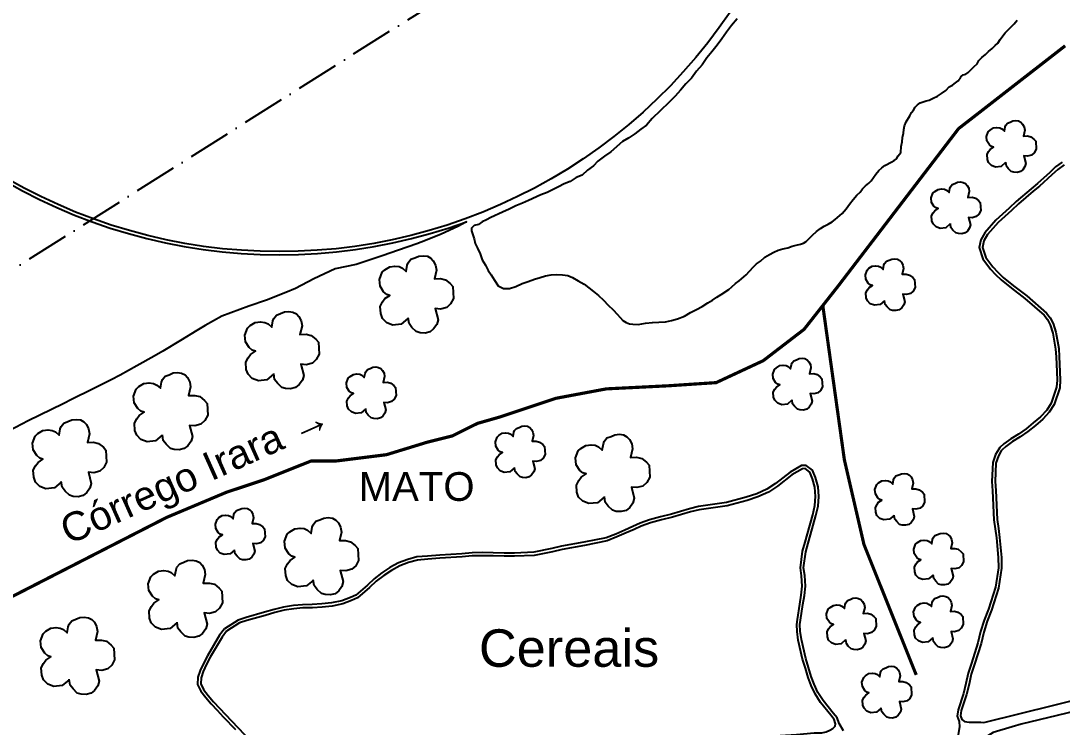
# Model space of a CAD drawing. Header units: inches. Extents: x 729142 to 736360, y 7830028 to 7835131.
# Drawn here: x 730933 to 731912, y 7831636 to 7832300 of the extents above; entities that cross this region are included whole.
import ezdxf
from ezdxf.enums import TextEntityAlignment as Align

# ---------------------------------------------------------------- set-up
doc = ezdxf.new("R2010")
doc.units = ezdxf.units.IN
doc.header["$MEASUREMENT"] = 0
doc.linetypes.add('CONTINUO', pattern=[0])
doc.linetypes.add('LIN3', pattern=[30, 20, -5, 0, -5])
for name, color, linetype in [('0114000387', 1, 'Continuous'), ('0114000387066', 5, 'Continuous'), ('0114000387126', 5, 'Continuous'), ('carreador', 94, 'Continuous'), ('CURSOS D AGUA', 174, 'Continuous'), ('MATO', 7, 'Continuous'), ('PIVO', 7, 'Continuous'), ('REDE ELETRICA', 7, 'Continuous'), ('TEXTOS', 7, 'Continuous')]:
    doc.layers.add(name, color=color, linetype=linetype)
doc.styles.add('ARIAL', font='arial.ttf', dxfattribs={"height": 10})

msp = doc.modelspace()

# ---------------------------------------------------------------- linework, layer by layer
at = {"color": 6}
msp.add_lwpolyline([(731605.96, 7832302.13), (731600.8, 7832295.74), (731596, 7832289.52), (731591.55, 7832283.49), (731587.27, 7832277.27), (731582.29, 7832271.24), (731577.67, 7832265.4), (731573.04, 7832258.81), (731567.89, 7832252.79), (731563.26, 7832246.39), (731557.76, 7832240.92), (731552.79, 7832235.08), (731547.65, 7832229.43), (731541.97, 7832223.59), (731526.03, 7832208.3), (731520.88, 7832202.27), (731515.41, 7832198.47), (731509.76, 7832194.11), (731504.11, 7832190.12), (731498.12, 7832186.7), (731487.32, 7832177.05), (731481.5, 7832173.07), (731475.14, 7832168.35), (731470.89, 7832163.98), (731465.41, 7832159.8), (731460.45, 7832155.07), (731454.65, 7832152.93), (731449.18, 7832149.31), (731443.55, 7832146.98), (731438.27, 7832144.1), (731427.35, 7832138.7), (731421.55, 7832136.56), (731409.94, 7832131.17), (731404.31, 7832128.66), (731398.16, 7832126.16), (731391.65, 7832123.29), (731385.49, 7832120.42), (731374.58, 7832115.2), (731370.35, 7832113.04), (731366.48, 7832111.25), (731362.95, 7832108.9), (731358.91, 7832107.66), (731357.36, 7832106.32), (731357.36, 7832106.32), (731356.26, 7832105.29), (731356.4, 7832102.7), (731357.58, 7832099.18), (731358.75, 7832095.29), (731359.74, 7832090.85), (731361.96, 7832086.58), (731364.34, 7832081.19), (731366.37, 7832075.45), (731369.62, 7832070.42), (731372.01, 7832065.41), (731374.93, 7832061.31), (731378.01, 7832056.29), (731381.44, 7832051.07), (731386.31, 7832048.61), (731391.91, 7832048.72), (731397.88, 7832050.31), (731403.86, 7832053.18), (731409.66, 7832055.14), (731415.46, 7832057.46), (731420.73, 7832059.06), (731425.99, 7832060.46), (731431.25, 7832061.32), (731436.68, 7832061.8), (731441.93, 7832061.55), (731446.81, 7832060.93), (731451.34, 7832058.84), (731456.72, 7832055.82), (731462.1, 7832052.61), (731466.78, 7832049.23), (731471.11, 7832045.85), (731475.61, 7832042.1), (731480.45, 7832037.61), (731484.76, 7832032.94), (731489.42, 7832028.45), (731493.4, 7832024.53), (731496.15, 7832021.35), (731498.74, 7832018.55), (731501.69, 7832016.67), (731504.82, 7832015.33), (731508.14, 7832014.92), (731513.04, 7832014.86), (731519.87, 7832015.88), (731526.35, 7832016.72), (731532.48, 7832017.01), (731538.6, 7832017.11), (731544.39, 7832018.51), (731550.01, 7832020.1), (731556.69, 7832022.42), (731562.16, 7832025.85), (731567.97, 7832028.91), (731573.08, 7832031.8), (731578.37, 7832035.24), (731582.77, 7832037.58), (731586.83, 7832040.3), (731590.89, 7832042.83), (731598.12, 7832047.72), (731601.13, 7832050.26), (731604.49, 7832053.36), (731607.85, 7832055.9), (731614.57, 7832061.53), (731621.13, 7832068.65), (731624.32, 7832071.74), (731628.03, 7832074.28), (731632.1, 7832077.92), (731636.33, 7832080.63), (731640.55, 7832082.61), (731644.6, 7832084.58), (731648.99, 7832085.82), (731653.73, 7832086.87), (731657.6, 7832088.48), (731661.45, 7832089.35), (731665.49, 7832090.4), (731668.48, 7832091.29), (731670.94, 7832092.73), (731673.25, 7832095.29), (731676.97, 7832098.75), (731680.51, 7832102.21), (731684.22, 7832105.11), (731687.92, 7832107.28), (731691.62, 7832109.08), (731695.32, 7832111.24), (731698.15, 7832113.42), (731704.7, 7832119.24), (731708.42, 7832123.44), (731711.63, 7832128.01), (731715.01, 7832132.4), (731718.56, 7832136.23), (731721.57, 7832139.14), (731723.71, 7832142.25), (731726.54, 7832144.98), (731729.73, 7832147.53), (731732.03, 7832149.71), (731736.48, 7832155.93), (731739.32, 7832159.4), (731741.98, 7832161.95), (731744.99, 7832164.31), (731751.5, 7832167.73), (731753.62, 7832169), (731755.91, 7832170.63), (731757.52, 7832173.19), (731759.83, 7832176.3), (731760.26, 7832182.2), (731761.02, 7832186.62), (731761.59, 7832190.67), (731762.34, 7832194.54), (731762.74, 7832198.04), (731763.31, 7832201.54), (731764.93, 7832205.39), (731768.33, 7832211.07), (731769.94, 7832214), (731771.72, 7832216.19), (731773.33, 7832218.94), (731775.63, 7832221.31), (731777.93, 7832223.31), (731783.73, 7832225.08), (731786.53, 7832225.6), (731790.23, 7832227.58), (731794.28, 7832229.56), (731798.16, 7832231.91), (731802.04, 7832234.63), (731805.41, 7832238.09), (731808.58, 7832239.9), (731811.41, 7832241.89), (731813.71, 7832243.89), (731814.6, 7832245.17), (731815.66, 7832246.08), (731816.73, 7832247.91), (731818.5, 7832249.36), (731820.96, 7832250.26), (731823.08, 7832251.7), (731825.92, 7832254.62), (731828.75, 7832257.17), (731831.75, 7832259.71), (731833.19, 7832262.83), (731835.86, 7832265.93), (731839.39, 7832268.66), (731842.4, 7832271.57), (731845.76, 7832274.11), (731848.42, 7832277.03), (731851.08, 7832279.4), (731853.39, 7832282.69), (731855.71, 7832286.16), (731858.02, 7832289.09), (731860.86, 7832291.82), (731863.69, 7832294.74), (731866.53, 7832297.47), (731869.19, 7832300.75)], dxfattribs=at)
at = {"layer": '0114000387', "linetype": 'CONTINUO'}
for points in [[(731911.63, 7832167.43), (731905.39, 7832162.84), (731899.81, 7832157.55), (731888.41, 7832147.17), (731882.27, 7832142.4), (731868.38, 7832130.46), (731861.78, 7832124.25), (731849.29, 7832112.85), (731838.71, 7832100.94), (731835.22, 7832094.44), (731833.43, 7832087.05), (731837.04, 7832076.35), (731844.04, 7832066.84), (731848.87, 7832061.89), (731854.2, 7832056.58), (731863.95, 7832048.77), (731876.5, 7832039.21), (731894.59, 7832023.46), (731897.61, 7832019.43), (731900.12, 7832014.44), (731902.59, 7832006.66), (731905.26, 7831991.66), (731905.75, 7831984.32), (731906.46, 7831970.12), (731906.72, 7831962.46), (731906.3, 7831955.73), (731901.15, 7831940.72), (731896.98, 7831934.03), (731891.22, 7831927.87), (731884.38, 7831922.12), (731877.56, 7831916.49), (731870.37, 7831911.49), (731863.26, 7831907.13), (731856.67, 7831902.46), (731853.08, 7831899.02), (731851.85, 7831897.58), (731848.87, 7831892.61), (731846.32, 7831884.94), (731845.42, 7831866.98), (731846.15, 7831858.43), (731847.38, 7831831.14), (731848.59, 7831822.56), (731849.71, 7831814.03), (731851.39, 7831795.6), (731851.57, 7831785.95), (731848.79, 7831767.61), (731842.24, 7831747.06), (731838.15, 7831736.66), (731834.91, 7831726.07), (731832.37, 7831715.4), (731826.42, 7831696.12), (731823.15, 7831686.77), (731821.07, 7831677.2), (731818.79, 7831667.69), (731813.62, 7831652.28), (731812.92, 7831646.37), (731814.8, 7831641.44), (731815.13, 7831636.25), (731810.24, 7831608.46)], [(731705.97, 7831632.53), (731701.76, 7831639.4), (731699.9, 7831644.82), (731696.3, 7831649.26), (731686.8, 7831661.14), (731681.89, 7831668.72), (731678.5, 7831676.48), (731675.68, 7831683.82), (731673.12, 7831692.31), (731670.49, 7831700.79), (731666.45, 7831718.43), (731665.31, 7831726.38), (731665.1, 7831732.57), (731665.64, 7831736.78), (731667.81, 7831751.4), (731669.24, 7831759.76), (731670.26, 7831768.66), (731669.49, 7831778.84), (731668.5, 7831786), (731670.46, 7831800.95), (731672.74, 7831809.09), (731674.92, 7831817.09), (731680.1, 7831835.03), (731682.16, 7831844.03), (731682.67, 7831853.1), (731682.04, 7831862.22), (731679.71, 7831870.71), (731676.75, 7831877.85), (731670.98, 7831882.21), (731666.59, 7831882.02), (731655.8, 7831875.77), (731642.07, 7831865.21), (731633.91, 7831859.8), (731624.51, 7831855.53), (731614.56, 7831852.21), (731596.16, 7831847.27), (731587.39, 7831846.07), (731569.8, 7831843.47), (731561.29, 7831841.33), (731544.38, 7831836.42), (731534.05, 7831833.81), (731523.62, 7831831.16), (731514.83, 7831827.84), (731507.89, 7831824.79), (731500.62, 7831821.44), (731491.93, 7831817.71), (731482.9, 7831814.18), (731461.86, 7831809.97), (731440.94, 7831806.17), (731431.74, 7831804.04), (731414.97, 7831800.57), (731396.74, 7831799.85), (731386.95, 7831799.77), (731376.67, 7831800.13), (731366.5, 7831800.31), (731356.93, 7831800.06), (731347.31, 7831799.14), (731326.5, 7831797.96), (731315.11, 7831797.01), (731304.95, 7831796.12), (731296.36, 7831793.77), (731287.88, 7831790.59), (731279.64, 7831786.1), (731272.15, 7831781.22), (731264.81, 7831775.53), (731258.47, 7831769.54), (731247.71, 7831760.25), (731242.54, 7831757.89), (731234.63, 7831754.95), (731224.89, 7831752.98), (731215.75, 7831751.96), (731206.64, 7831751.41), (731197.61, 7831751.26), (731188.97, 7831750.38), (731179.55, 7831748.98), (731170.76, 7831746.7), (731161.7, 7831744.12), (731144.45, 7831739.2), (731137.05, 7831736.78), (731124.17, 7831728.57), (731119.48, 7831722.51), (731108.24, 7831703.27), (731104.69, 7831696.54), (731101.29, 7831689.51), (731099.21, 7831682.95), (731098.83, 7831676.29), (731101.89, 7831670.04), (731106.56, 7831664.1), (731111.53, 7831657.97), (731117.28, 7831651.94), (731122.83, 7831645.84), (731134.53, 7831633.76)]]:
    msp.add_lwpolyline(points, dxfattribs=at)
at = {"layer": '0114000387066', "color": 94, "ltscale": 0.1}
msp.add_lwpolyline([(730918.68, 7832149.08), (730934.37, 7832140.38), (730950.36, 7832132.24), (730966.62, 7832124.66), (730983.13, 7832117.64), (730999.88, 7832111.22), (731016.85, 7832105.37), (731034, 7832100.13), (731051.33, 7832095.49), (731068.82, 7832091.45), (731086.43, 7832088.03), (731104.15, 7832085.22), (731121.95, 7832083.03), (731139.83, 7832081.47), (731157.74, 7832080.53), (731175.68, 7832080.22), (731193.62, 7832080.53), (731211.54, 7832081.47), (731229.41, 7832083.03), (731247.22, 7832085.22), (731264.94, 7832088.03), (731282.55, 7832091.45), (731300.03, 7832095.49), (731317.36, 7832100.13), (731334.52, 7832105.37), (731351.77, 7832111.32), (731350.91, 7832110.84), (731343.36, 7832106.98), (731327.69, 7832099.51), (731313.05, 7832093.58), (731305.08, 7832090.62), (731287.84, 7832084.69), (731272.24, 7832079.36), (731247.79, 7832071.12), (731228.14, 7832067.02), (731208.22, 7832057.72), (731190.79, 7832048.71), (731181.89, 7832044.67), (731163.74, 7832037.5), (731146.91, 7832031.89), (731138.53, 7832028.87), (731121.82, 7832022.4), (731105.97, 7832013.72), (731098.17, 7832009.16), (731082.79, 7831999.59), (731066.16, 7831989.56), (731057.97, 7831984.84), (731041.84, 7831975.97), (731026.05, 7831967.19), (731017.59, 7831962.71), (730999.55, 7831953.57), (730981.05, 7831944.38), (730972.48, 7831940.13), (730939.75, 7831924.03), (730921.73, 7831914.68)], dxfattribs=at)
at = {"layer": '0114000387126', "linetype": 'CONTINUO', "flags": 128}
msp.add_lwpolyline([(731742.44, 7831411.93), (731752.67, 7831411.02), (731762.67, 7831410.92), (731782.2, 7831412.32), (731804.41, 7831414.95), (731815.51, 7831416.37), (731837.7, 7831419.43), (731859.76, 7831424.22), (731871.08, 7831427.16), (731894.3, 7831434.14), (731918.17, 7831443.59), (731929.91, 7831448.03), (731953.04, 7831456.32), (731974.95, 7831466.06), (731985.86, 7831470.67), (732007.6, 7831479.39), (732029.53, 7831488.85), (732040.26, 7831493.65), (732061.28, 7831503.43), (732081.37, 7831514.22), (732091.16, 7831519.57), (732110.21, 7831530.21), (732171.94, 7831570.45), (732181.2, 7831575.99), (732200.91, 7831586.86), (732221.27, 7831596.88), (732231.67, 7831601.67), (732252.92, 7831610.83), (732273.35, 7831619.88), (732283.39, 7831623.94), (732303.12, 7831631.13), (732323.1, 7831637.98), (732332.72, 7831640.83), (732351.22, 7831645.36), (732371.36, 7831648.82), (732381.9, 7831650.14), (732403.89, 7831651.97), (732427.11, 7831653.97), (732439.2, 7831654.98), (732464.31, 7831657.01), (732490.61, 7831658.81), (732503.49, 7831659.5), (732528.71, 7831660.46), (732551.32, 7831660.63), (732562.14, 7831661.06), (732582.81, 7831662.6), (732603.48, 7831665.89), (732613.93, 7831667.83), (732635.1, 7831672.29), (732655.7, 7831677.67), (732665.46, 7831680.62), (732683.91, 7831687.04), (732700.46, 7831695.51), (732708.48, 7831700.72), (732724.01, 7831713.1), (732739.5, 7831727.17), (732747.42, 7831734.7), (732763.59, 7831750.72), (732770.84, 7831758.15), (732785.71, 7831773.53), (732801.69, 7831790.5), (732816.69, 7831807.02), (732824.02, 7831815.51), (732838.33, 7831832.92), (732851.33, 7831848.19), (732856.46, 7831855.14), (732872.03, 7831880.92), (732849.5, 7832028.35), (732832.19, 7832020.86), (732821.37, 7832015.35), (732815.26, 7832012.38), (732801.62, 7832006.02), (732789.14, 7832000.1), (732782.96, 7831997.15), (732770.73, 7831991.28), (732760.3, 7831984.64), (732755.55, 7831980.76), (732746.95, 7831971.89), (732739.03, 7831960.68), (732735.24, 7831954.2), (732728.04, 7831939.53), (732719.77, 7831925.72), (732715.07, 7831919.1), (732704.55, 7831906.44), (732692.68, 7831895.39), (732686.73, 7831890.31), (732674.79, 7831881.04), (732660.85, 7831874.6), (732653.34, 7831871.48), (732637.23, 7831865.44), (732619.05, 7831858.91), (732609.71, 7831855.6), (732569.97, 7831841.75), (732540.06, 7831831.26), (732498.05, 7831817.06), (732482.69, 7831808.18), (732475.1, 7831803.42), (732460.12, 7831793.25), (732445.11, 7831783.2), (732436.78, 7831779.27), (732418.47, 7831773.6), (732389.67, 7831766.43), (732370.89, 7831761.8), (732350.69, 7831757.26), (732340.96, 7831754.88), (732322.24, 7831749.89), (732305.38, 7831744.87), (732296.81, 7831742.57), (732279.37, 7831738.37), (732257.52, 7831733.9), (732246.12, 7831731.35), (732222.36, 7831725.61), (732199.77, 7831720.21), (732189.79, 7831717.69), (732172.41, 7831713.02), (732157.6, 7831708.25), (732150.22, 7831706.22), (732135.49, 7831702.88), (732117.94, 7831699.17), (732108.94, 7831697.09), (732090.5, 7831692.51), (732072.46, 7831688.3), (732062.64, 7831685.92), (732041.39, 7831680.6), (732020.36, 7831675.39), (732009.39, 7831672.79), (731986.53, 7831667.6), (731965.3, 7831661.68), (731955.2, 7831658.98), (731936.03, 7831654.11), (731916.01, 7831649.37), (731906.73, 7831647.14), (731873.05, 7831638.88), (731864.49, 7831636.53), (731846.8, 7831631.21), (731833.04, 7831622.5), (731826.26, 7831617.36), (731812.93, 7831605.49), (731800.34, 7831593.92), (731793.93, 7831588.99), (731780.87, 7831580.83), (731765.77, 7831576.53), (731729.04, 7831589.73), (731717.05, 7831594.93), (731700.94, 7831604.44), (731692.19, 7831608.31), (731673.3, 7831614.28), (731655.32, 7831613.91), (731646.73, 7831613.57), (731630.37, 7831612.56), (731617.64, 7831611.67), (731603.23, 7831610.7), (731591.83, 7831609.56), (731577.29, 7831609), (731570.01, 7831608.66), (731555.39, 7831607.87), (731537.37, 7831606.46), (731527.43, 7831605.77), (731505.66, 7831604.44), (731481.24, 7831603.19), (731469.23, 7831602.46), (731445.61, 7831600.82), (731422.03, 7831599.52), (731410.02, 7831598.81), (731385.55, 7831597.26), (731374.78, 7831596.52), (731353.33, 7831594.91), (731332.24, 7831592.96), (731308.6, 7831591.86), (731296.71, 7831591.21), (731272.8, 7831589.71), (731249.7, 7831588.4), (731216.61, 7831586.58), (731200.71, 7831582.75), (731195.58, 7831579.76), (731191, 7831571.64), (731196.65, 7831562.65), (731200.88, 7831557.16), (731212.13, 7831544.16), (731225.85, 7831528.96), (731232.3, 7831521.73), (731238.35, 7831514.88), (731244.49, 7831508.07), (731254.08, 7831507.66), (731268.28, 7831507.99), (731286.5, 7831507.68), (731296.76, 7831507.38), (731319.6, 7831506.47), (731341.61, 7831505.62), (731352.1, 7831504.94), (731372.04, 7831503.04), (731394.67, 7831498.54), (731405.47, 7831496.25), (731426.05, 7831491.6), (731446.04, 7831486.12), (731456.33, 7831483.33), (731477.53, 7831477.64), (731500.39, 7831470.29), (731511.6, 7831466.7), (731533.63, 7831459.71), (731555.19, 7831453.31), (731566.22, 7831450.02), (731574.1, 7831448.4), (731585.5, 7831445.03), (731607.88, 7831438.58), (731628.16, 7831432.91), (731638.23, 7831430.48), (731658.46, 7831426.4), (731678.85, 7831422.51), (731688.94, 7831420.49), (731708.77, 7831416.32), (731728.11, 7831413.69), (731737.96, 7831412.45)], close=True, dxfattribs=at)
at = {"layer": 'carreador', "color": 94}
msp.add_lwpolyline([(731913.28, 7832164.92), (731907.32, 7832160.54), (731901.86, 7832155.35), (731890.34, 7832144.87), (731884.17, 7832140.08), (731870.38, 7832128.22), (731863.81, 7832122.05), (731851.43, 7832110.74), (731841.19, 7832099.21), (731838.04, 7832093.36), (731836.55, 7832087.19), (731839.73, 7832077.76), (731846.33, 7832068.79), (731851, 7832064), (731856.21, 7832058.82), (731865.8, 7832051.14), (731878.4, 7832041.53), (731896.8, 7832025.51), (731900.17, 7832021.02), (731902.91, 7832015.58), (731905.51, 7832007.38), (731908.24, 7831992.02), (731908.74, 7831984.5), (731909.46, 7831970.25), (731909.73, 7831962.41), (731909.27, 7831955.14), (731903.87, 7831939.43), (731899.37, 7831932.2), (731893.29, 7831925.69), (731886.3, 7831919.81), (731879.38, 7831914.1), (731872.01, 7831908.98), (731864.91, 7831904.62), (731858.59, 7831900.14), (731855.26, 7831896.95), (731854.29, 7831895.82), (731851.61, 7831891.35), (731849.3, 7831884.39), (731848.43, 7831867.03), (731849.14, 7831858.63), (731850.37, 7831831.42), (731851.56, 7831822.97), (731852.69, 7831814.36), (731854.39, 7831795.77), (731854.58, 7831785.75), (731851.72, 7831766.92), (731845.07, 7831746.06), (731840.99, 7831735.67), (731837.81, 7831725.28), (731835.26, 7831714.61), (731829.27, 7831695.19), (731826.04, 7831685.95), (731824, 7831676.53), (731821.67, 7831666.86), (731816.56, 7831651.62), (731815.98, 7831646.75), (731817.31, 7831643.27), (731819.71, 7831641.35), (731824.01, 7831640.82), (731835.09, 7831640.75), (731837.86, 7831640.42), (732436.2, 7831788.66)], dxfattribs=at)
at = {"layer": 'carreador', "color": 94, "linetype": 'CONTINUO', "flags": 128}
msp.add_lwpolyline([(731171.41, 7831597.95), (731174.09, 7831598.45), (731178.96, 7831598.84), (731184.65, 7831599.71), (731191.16, 7831600.6), (731209.38, 7831601.67), (731219.83, 7831602.55), (731230.25, 7831603.22), (731252.89, 7831604.36), (731262.92, 7831605.26), (731283.77, 7831606.25), (731304.62, 7831607.58), (731324.44, 7831608.78), (731335.57, 7831609.52), (731386.23, 7831613.18), (731416.4, 7831614.46), (731437.62, 7831615.36), (731458.68, 7831616.64), (731469.58, 7831617.51), (731489.8, 7831618.67), (731509.29, 7831619.86), (731519.54, 7831620.5), (731529.71, 7831621.11), (731550.5, 7831622.34), (731571.01, 7831623.31), (731580.36, 7831623.7), (731589.37, 7831624.43), (731614.05, 7831626.12), (731631.69, 7831627.27), (731641.29, 7831628.03), (731661.68, 7831629.32), (731678.45, 7831630.76), (731685.74, 7831630.82), (731689.66, 7831631.57), (731693, 7831633.23), (731696.06, 7831634.78), (731698.02, 7831637.1), (731698.62, 7831639.3), (731697.23, 7831643.34), (731693.96, 7831647.38), (731684.36, 7831659.38), (731679.24, 7831667.3), (731675.72, 7831675.34), (731672.84, 7831682.84), (731670.25, 7831691.43), (731667.59, 7831700.02), (731663.5, 7831717.88), (731662.31, 7831726.12), (731662.1, 7831732.72), (731662.67, 7831737.2), (731664.85, 7831751.87), (731666.27, 7831760.18), (731667.25, 7831768.72), (731666.5, 7831778.52), (731665.48, 7831785.99), (731667.51, 7831801.55), (731669.85, 7831809.89), (731672.04, 7831817.9), (731677.19, 7831835.78), (731679.18, 7831844.45), (731679.66, 7831853.08), (731679.06, 7831861.72), (731676.87, 7831869.74), (731674.29, 7831875.94), (731670.03, 7831879.17), (731667.46, 7831879.05), (731657.48, 7831873.27), (731643.81, 7831862.77), (731635.37, 7831857.17), (731625.6, 7831852.74), (731615.42, 7831849.33), (731596.75, 7831844.33), (731587.81, 7831843.1), (731570.39, 7831840.52), (731562.07, 7831838.44), (731545.16, 7831833.53), (731534.79, 7831830.91), (731524.53, 7831828.29), (731515.97, 7831825.06), (731509.12, 7831822.06), (731501.84, 7831818.7), (731493.07, 7831814.94), (731483.75, 7831811.29), (731462.43, 7831807.03), (731441.54, 7831803.24), (731432.38, 7831801.1), (731415.33, 7831797.58), (731396.82, 7831796.85), (731386.91, 7831796.77), (731376.59, 7831797.13), (731366.51, 7831797.31), (731357.11, 7831797.06), (731347.54, 7831796.15), (731326.71, 7831794.97), (731315.37, 7831794.02), (731305.48, 7831793.15), (731297.28, 7831790.92), (731289.13, 7831787.85), (731281.18, 7831783.52), (731273.89, 7831778.77), (731266.77, 7831773.24), (731260.49, 7831767.31), (731249.35, 7831757.7), (731243.69, 7831755.12), (731235.46, 7831752.06), (731225.35, 7831750.01), (731216, 7831748.97), (731206.76, 7831748.42), (731197.78, 7831748.27), (731189.35, 7831747.4), (731180.15, 7831746.04), (731171.55, 7831743.81), (731162.52, 7831741.23), (731145.32, 7831736.33), (731138.34, 7831734.04), (731126.22, 7831726.32), (731121.97, 7831720.83), (731110.87, 7831701.81), (731107.36, 7831695.18), (731104.08, 7831688.39), (731102.19, 7831682.41), (731101.87, 7831676.9), (731104.45, 7831671.65), (731108.9, 7831665.97), (731113.79, 7831659.95), (731119.48, 7831653.99), (731125.02, 7831647.89), (731136.69, 7831635.84), (731143.13, 7831629.14), (731148.3, 7831623.47), (731153.67, 7831617.68), (731162.97, 7831607.25), (731168.31, 7831602.5)], close=True, dxfattribs=at)
at = {"layer": 'CURSOS D AGUA', "color": 174, "ltscale": 0.75, "const_width": 3}
for points in [[(730909.08, 7831750.94), (731069.9, 7831833.36), (731125.97, 7831856.94), (731161.38, 7831868.72), (731205.64, 7831886.4), (731229.25, 7831886.4), (731276.46, 7831892.3), (731314.83, 7831904.08), (731338.43, 7831909.98), (731362.04, 7831921.76), (731382.7, 7831927.66), (731409.25, 7831936.5), (731435.81, 7831945.34), (731483.02, 7831954.18), (731542.04, 7831957.13), (731586.31, 7831960.07), (731630.57, 7831980.7), (731668.93, 7832010.17), (731701.39, 7832051.42), (731814.12, 7832198.87), (731914.34, 7832276.79)], [(731774.33, 7831685.23), (731749.77, 7831746.53), (731725.22, 7831807.83), (731706.8, 7831887.51), (731686.54, 7832032.55)]]:
    msp.add_lwpolyline(points, dxfattribs=at)
at = {"layer": 'MATO', "color": 94, "linetype": 'CONTINUO'}
for points in [[(731858.38, 7832166.94, 0), (731854.17, 7832163.4, 0), (731848.83, 7832162.79, 0), (731845.02, 7832164.27, 0), (731842.31, 7832166.92, 0), (731841.2, 7832169.97, 0), (731840.89, 7832174.46, 0), (731842.35, 7832177.3, 0), (731843.89, 7832179.4, 0), (731846.97, 7832181.48, 0), (731845.01, 7832182.11, 0), (731843.08, 7832183.7, 0), (731840.81, 7832187.28, 0), (731840.4, 7832191.55, 0), (731842.04, 7832195.98, 0), (731843.76, 7832197.58, 0), (731846.9, 7832199.49, 0), (731850.19, 7832199.94, 0), (731852.83, 7832199.56, 0), (731854.91, 7832198.6, 0), (731857.2, 7832196.56, 0), (731857.88, 7832200.45, 0), (731858.47, 7832202.01, 0), (731860.17, 7832204.17, 0), (731862.71, 7832205.1, 0), (731865.19, 7832206.2, 0), (731867.98, 7832206.46, 0), (731870.62, 7832206.08, 0), (731872.76, 7832204.95, 0), (731874.35, 7832203.23, 0), (731875.75, 7832200.48, 0), (731876.29, 7832197.42, 0), (731875.03, 7832191.96, 0), (731878.85, 7832192.02, 0), (731882.01, 7832191.26, 0), (731884.99, 7832188.9, 0), (731886.64, 7832187.01, 0), (731887.09, 7832179.5, 0), (731885.25, 7832176.14, 0), (731882.8, 7832173.9, 0), (731878.95, 7832172.87, 0), (731875.57, 7832173.17, 0), (731877.38, 7832166.16, 0), (731876.55, 7832163.17, 0), (731874.52, 7832160.31, 0), (731872.29, 7832158.54, 0), (731869.12, 7832157.76, 0), (731865.97, 7832157.95, 0), (731863.62, 7832158.62, 0), (731860.91, 7832161.27, 0), (731859.07, 7832163.67, 0), (731858.51, 7832167.3, 0)], [(731806.33, 7832109.24, 0), (731802.12, 7832105.7, 0), (731796.78, 7832105.09, 0), (731792.97, 7832106.57, 0), (731790.26, 7832109.22, 0), (731789.15, 7832112.27, 0), (731788.85, 7832116.76, 0), (731790.3, 7832119.6, 0), (731791.84, 7832121.7, 0), (731794.92, 7832123.78, 0), (731792.96, 7832124.41, 0), (731791.03, 7832126, 0), (731788.76, 7832129.58, 0), (731788.35, 7832133.85, 0), (731789.99, 7832138.28, 0), (731791.71, 7832139.88, 0), (731794.85, 7832141.79, 0), (731798.15, 7832142.24, 0), (731800.78, 7832141.86, 0), (731802.86, 7832140.9, 0), (731805.15, 7832138.86, 0), (731805.83, 7832142.75, 0), (731806.42, 7832144.31, 0), (731808.12, 7832146.47, 0), (731810.66, 7832147.4, 0), (731813.14, 7832148.5, 0), (731815.93, 7832148.76, 0), (731818.57, 7832148.38, 0), (731820.71, 7832147.25, 0), (731822.3, 7832145.53, 0), (731823.7, 7832142.78, 0), (731824.24, 7832139.72, 0), (731822.98, 7832134.26, 0), (731826.8, 7832134.32, 0), (731829.96, 7832133.56, 0), (731832.94, 7832131.2, 0), (731834.59, 7832129.31, 0), (731835.04, 7832121.8, 0), (731833.2, 7832118.44, 0), (731830.75, 7832116.2, 0), (731826.9, 7832115.17, 0), (731823.52, 7832115.47, 0), (731825.33, 7832108.46, 0), (731824.5, 7832105.47, 0), (731822.47, 7832102.61, 0), (731820.24, 7832100.84, 0), (731817.07, 7832100.06, 0), (731813.93, 7832100.25, 0), (731811.57, 7832100.92, 0), (731808.86, 7832103.57, 0), (731807.02, 7832105.97, 0), (731806.46, 7832109.6, 0)], [(731296.63, 7832020.42, -560.15), (731290.35, 7832015.15, -560.15), (731282.37, 7832014.23, -560.15), (731276.68, 7832016.44, -560.15), (731272.65, 7832020.4, -560.15), (731270.98, 7832024.95, -560.15), (731270.53, 7832031.66, -560.15), (731272.71, 7832035.89, -560.15), (731275, 7832039.02, -560.15), (731279.6, 7832042.14, -560.15), (731276.67, 7832043.07, -560.15), (731273.79, 7832045.45, -560.15), (731270.4, 7832050.79, -560.15), (731269.79, 7832057.16, -560.15), (731272.23, 7832063.78, -560.15), (731274.81, 7832066.16, -560.15), (731279.49, 7832069.02, -560.15), (731284.41, 7832069.68, -560.15), (731288.35, 7832069.12, -560.15), (731291.46, 7832067.68, -560.15), (731294.87, 7832064.64, -560.15), (731295.89, 7832070.45, -560.15), (731296.76, 7832072.78, -560.15), (731299.31, 7832076, -560.15), (731303.1, 7832077.39, -560.15), (731306.8, 7832079.03, -560.15), (731310.96, 7832079.42, -560.15), (731314.9, 7832078.85, -560.15), (731318.1, 7832077.16, -560.15), (731320.47, 7832074.6, -560.15), (731322.55, 7832070.49, -560.15), (731323.37, 7832065.92, -560.15), (731321.48, 7832057.78, -560.15), (731327.18, 7832057.87, -560.15), (731331.9, 7832056.73, -560.15), (731336.35, 7832053.21, -560.15), (731338.81, 7832050.39, -560.15), (731339.48, 7832039.18, -560.15), (731336.73, 7832034.16, -560.15), (731333.08, 7832030.82, -560.15), (731327.34, 7832029.28, -560.15), (731322.3, 7832029.73, -560.15), (731324.99, 7832019.26, -560.15), (731323.75, 7832014.8, -560.15), (731320.73, 7832010.54, -560.15), (731317.4, 7832007.89, -560.15), (731312.66, 7832006.72, -560.15), (731307.97, 7832007, -560.15), (731304.45, 7832008, -560.15), (731300.41, 7832011.97, -560.15), (731297.67, 7832015.54, -560.15), (731296.83, 7832020.96, -560.15)], [(731744.52, 7832036.91, 0), (731740.31, 7832033.38, 0), (731734.97, 7832032.76, 0), (731731.16, 7832034.24, 0), (731728.46, 7832036.89, 0), (731727.34, 7832039.94, 0), (731727.04, 7832044.43, 0), (731728.49, 7832047.27, 0), (731730.03, 7832049.37, 0), (731733.11, 7832051.46, 0), (731731.15, 7832052.08, 0), (731729.22, 7832053.68, 0), (731726.95, 7832057.26, 0), (731726.54, 7832061.52, 0), (731728.18, 7832065.96, 0), (731729.9, 7832067.55, 0), (731733.04, 7832069.47, 0), (731736.34, 7832069.91, 0), (731738.97, 7832069.53, 0), (731741.06, 7832068.57, 0), (731743.34, 7832066.53, 0), (731744.03, 7832070.42, 0), (731744.61, 7832071.98, 0), (731746.31, 7832074.14, 0), (731748.86, 7832075.07, 0), (731751.33, 7832076.17, 0), (731754.12, 7832076.43, 0), (731756.76, 7832076.05, 0), (731758.9, 7832074.92, 0), (731760.5, 7832073.2, 0), (731761.89, 7832070.45, 0), (731762.43, 7832067.39, 0), (731761.17, 7832061.94, 0), (731764.99, 7832061.99, 0), (731768.15, 7832061.23, 0), (731771.13, 7832058.87, 0), (731772.78, 7832056.99, 0), (731773.23, 7832049.47, 0), (731771.39, 7832046.11, 0), (731768.94, 7832043.87, 0), (731765.09, 7832042.84, 0), (731761.72, 7832043.14, 0), (731763.52, 7832036.13, 0), (731762.69, 7832033.14, 0), (731760.67, 7832030.29, 0), (731758.43, 7832028.51, 0), (731755.26, 7832027.73, 0), (731752.12, 7832027.92, 0), (731749.76, 7832028.59, 0), (731747.05, 7832031.24, 0), (731745.22, 7832033.64, 0), (731744.65, 7832037.27, 0)], [(731170.3, 7831968.03, -560.15), (731164.02, 7831962.76, -560.15), (731156.04, 7831961.84, -560.15), (731150.35, 7831964.05, -560.15), (731146.32, 7831968.01, -560.15), (731144.65, 7831972.56, -560.15), (731144.2, 7831979.26, -560.15), (731146.38, 7831983.5, -560.15), (731148.67, 7831986.63, -560.15), (731153.26, 7831989.75, -560.15), (731150.34, 7831990.68, -560.15), (731147.46, 7831993.06, -560.15), (731144.07, 7831998.4, -560.15), (731143.45, 7832004.77, -560.15), (731145.9, 7832011.39, -560.15), (731148.47, 7832013.77, -560.15), (731153.16, 7832016.63, -560.15), (731158.08, 7832017.29, -560.15), (731162.02, 7832016.73, -560.15), (731165.13, 7832015.29, -560.15), (731168.54, 7832012.24, -560.15), (731169.56, 7832018.06, -560.15), (731170.43, 7832020.38, -560.15), (731172.97, 7832023.61, -560.15), (731176.77, 7832025, -560.15), (731180.47, 7832026.64, -560.15), (731184.63, 7832027.02, -560.15), (731188.57, 7832026.46, -560.15), (731191.77, 7832024.77, -560.15), (731194.14, 7832022.21, -560.15), (731196.22, 7832018.1, -560.15), (731197.04, 7832013.53, -560.15), (731195.14, 7832005.39, -560.15), (731200.85, 7832005.48, -560.15), (731205.57, 7832004.34, -560.15), (731210.02, 7832000.82, -560.15), (731212.48, 7831998, -560.15), (731213.15, 7831986.79, -560.15), (731210.4, 7831981.77, -560.15), (731206.75, 7831978.43, -560.15), (731201, 7831976.89, -560.15), (731195.96, 7831977.34, -560.15), (731198.66, 7831966.87, -560.15), (731197.42, 7831962.41, -560.15), (731194.4, 7831958.15, -560.15), (731191.07, 7831955.49, -560.15), (731186.33, 7831954.33, -560.15), (731181.64, 7831954.61, -560.15), (731178.11, 7831955.61, -560.15), (731174.08, 7831959.58, -560.15), (731171.33, 7831963.15, -560.15), (731170.49, 7831968.57, -560.15)], [(731657.5, 7831943.45, 0), (731653.29, 7831939.92, 0), (731647.95, 7831939.3, 0), (731644.14, 7831940.78, 0), (731641.43, 7831943.44, 0), (731640.32, 7831946.48, 0), (731640.02, 7831950.98, 0), (731641.47, 7831953.81, 0), (731643.01, 7831955.91, 0), (731646.09, 7831958, 0), (731644.13, 7831958.62, 0), (731642.2, 7831960.22, 0), (731639.93, 7831963.8, 0), (731639.52, 7831968.06, 0), (731641.16, 7831972.5, 0), (731642.88, 7831974.09, 0), (731646.02, 7831976.01, 0), (731649.32, 7831976.45, 0), (731651.95, 7831976.07, 0), (731654.04, 7831975.11, 0), (731656.32, 7831973.07, 0), (731657.01, 7831976.97, 0), (731657.59, 7831978.52, 0), (731659.29, 7831980.68, 0), (731661.84, 7831981.62, 0), (731664.31, 7831982.72, 0), (731667.1, 7831982.97, 0), (731669.74, 7831982.6, 0), (731671.88, 7831981.46, 0), (731673.48, 7831979.74, 0), (731674.87, 7831976.99, 0), (731675.41, 7831973.93, 0), (731674.15, 7831968.48, 0), (731677.97, 7831968.54, 0), (731681.13, 7831967.78, 0), (731684.11, 7831965.42, 0), (731685.76, 7831963.53, 0), (731686.21, 7831956.02, 0), (731684.37, 7831952.66, 0), (731681.92, 7831950.42, 0), (731678.07, 7831949.39, 0), (731674.7, 7831949.68, 0), (731676.5, 7831942.67, 0), (731675.67, 7831939.68, 0), (731673.64, 7831936.83, 0), (731671.41, 7831935.05, 0), (731668.24, 7831934.27, 0), (731665.1, 7831934.46, 0), (731662.74, 7831935.13, 0), (731660.03, 7831937.79, 0), (731658.2, 7831940.18, 0), (731657.63, 7831943.81, 0)], [(731256.8, 7831935.26, 0), (731252.6, 7831931.73, 0), (731247.25, 7831931.11, 0), (731243.44, 7831932.59, 0), (731240.74, 7831935.24, 0), (731239.62, 7831938.29, 0), (731239.32, 7831942.78, 0), (731240.78, 7831945.62, 0), (731242.31, 7831947.72, 0), (731245.39, 7831949.81, 0), (731243.43, 7831950.43, 0), (731241.5, 7831952.03, 0), (731239.23, 7831955.6, 0), (731238.82, 7831959.87, 0), (731240.46, 7831964.31, 0), (731242.18, 7831965.9, 0), (731245.32, 7831967.82, 0), (731248.62, 7831968.26, 0), (731251.25, 7831967.88, 0), (731253.34, 7831966.92, 0), (731255.62, 7831964.88, 0), (731256.31, 7831968.77, 0), (731256.89, 7831970.33, 0), (731258.6, 7831972.49, 0), (731261.14, 7831973.42, 0), (731263.62, 7831974.52, 0), (731266.4, 7831974.78, 0), (731269.04, 7831974.4, 0), (731271.18, 7831973.27, 0), (731272.78, 7831971.55, 0), (731274.17, 7831968.8, 0), (731274.71, 7831965.74, 0), (731273.45, 7831960.29, 0), (731277.27, 7831960.34, 0), (731280.43, 7831959.58, 0), (731283.41, 7831957.22, 0), (731285.06, 7831955.33, 0), (731285.51, 7831947.82, 0), (731283.67, 7831944.46, 0), (731281.22, 7831942.22, 0), (731277.37, 7831941.19, 0), (731274, 7831941.49, 0), (731275.8, 7831934.48, 0), (731274.97, 7831931.49, 0), (731272.95, 7831928.63, 0), (731270.72, 7831926.86, 0), (731267.54, 7831926.08, 0), (731264.4, 7831926.27, 0), (731262.04, 7831926.94, 0), (731259.34, 7831929.59, 0), (731257.5, 7831931.99, 0), (731256.93, 7831935.62, 0)], [(731065.65, 7831910.56, -560.15), (731059.37, 7831905.28, -560.15), (731051.39, 7831904.36, -560.15), (731045.7, 7831906.57, -560.15), (731041.67, 7831910.54, -560.15), (731040, 7831915.08, -560.15), (731039.55, 7831921.79, -560.15), (731041.72, 7831926.02, -560.15), (731044.02, 7831929.15, -560.15), (731048.61, 7831932.27, -560.15), (731045.69, 7831933.2, -560.15), (731042.81, 7831935.58, -560.15), (731039.41, 7831940.93, -560.15), (731038.8, 7831947.29, -560.15), (731041.25, 7831953.91, -560.15), (731043.82, 7831956.29, -560.15), (731048.51, 7831959.15, -560.15), (731053.43, 7831959.81, -560.15), (731057.36, 7831959.25, -560.15), (731060.47, 7831957.81, -560.15), (731063.89, 7831954.77, -560.15), (731064.91, 7831960.58, -560.15), (731065.78, 7831962.91, -560.15), (731068.32, 7831966.13, -560.15), (731072.12, 7831967.52, -560.15), (731075.82, 7831969.17, -560.15), (731079.98, 7831969.55, -560.15), (731083.91, 7831968.99, -560.15), (731087.12, 7831967.3, -560.15), (731089.49, 7831964.73, -560.15), (731091.57, 7831960.62, -560.15), (731092.38, 7831956.05, -560.15), (731090.49, 7831947.91, -560.15), (731096.2, 7831948, -560.15), (731100.92, 7831946.87, -560.15), (731105.36, 7831943.34, -560.15), (731107.83, 7831940.52, -560.15), (731108.5, 7831929.31, -560.15), (731105.75, 7831924.3, -560.15), (731102.1, 7831920.95, -560.15), (731096.35, 7831919.42, -560.15), (731091.31, 7831919.86, -560.15), (731094, 7831909.39, -560.15), (731092.77, 7831904.93, -560.15), (731089.74, 7831900.67, -560.15), (731086.41, 7831898.02, -560.15), (731081.68, 7831896.85, -560.15), (731076.98, 7831897.14, -560.15), (731073.46, 7831898.14, -560.15), (731069.43, 7831902.1, -560.15), (731066.68, 7831905.67, -560.15), (731065.84, 7831911.1, -560.15)], [(730970.59, 7831866.51, -560.15), (730964.31, 7831861.24, -560.15), (730956.33, 7831860.32, -560.15), (730950.65, 7831862.53, -560.15), (730946.61, 7831866.49, -560.15), (730944.94, 7831871.03, -560.15), (730944.49, 7831877.74, -560.15), (730946.67, 7831881.97, -560.15), (730948.96, 7831885.11, -560.15), (730953.56, 7831888.22, -560.15), (730950.63, 7831889.16, -560.15), (730947.75, 7831891.54, -560.15), (730944.36, 7831896.88, -560.15), (730943.75, 7831903.24, -560.15), (730946.2, 7831909.87, -560.15), (730948.77, 7831912.24, -560.15), (730953.45, 7831915.11, -560.15), (730958.37, 7831915.77, -560.15), (730962.31, 7831915.2, -560.15), (730965.42, 7831913.77, -560.15), (730968.83, 7831910.72, -560.15), (730969.85, 7831916.54, -560.15), (730970.72, 7831918.86, -560.15), (730973.27, 7831922.09, -560.15), (730977.06, 7831923.48, -560.15), (730980.76, 7831925.12, -560.15), (730984.92, 7831925.5, -560.15), (730988.86, 7831924.94, -560.15), (730992.06, 7831923.25, -560.15), (730994.44, 7831920.68, -560.15), (730996.51, 7831916.58, -560.15), (730997.33, 7831912.01, -560.15), (730995.44, 7831903.87, -560.15), (731001.14, 7831903.95, -560.15), (731005.86, 7831902.82, -560.15), (731010.31, 7831899.29, -560.15), (731012.78, 7831896.48, -560.15), (731013.44, 7831885.27, -560.15), (731010.69, 7831880.25, -560.15), (731007.04, 7831876.9, -560.15), (731001.3, 7831875.37, -560.15), (730996.26, 7831875.81, -560.15), (730998.95, 7831865.34, -560.15), (730997.72, 7831860.88, -560.15), (730994.69, 7831856.62, -560.15), (730991.36, 7831853.97, -560.15), (730986.62, 7831852.81, -560.15), (730981.93, 7831853.09, -560.15), (730978.41, 7831854.09, -560.15), (730974.37, 7831858.05, -560.15), (730971.63, 7831861.63, -560.15), (730970.79, 7831867.05, -560.15)], [(731396.74, 7831879.85, 0), (731392.53, 7831876.32, 0), (731387.19, 7831875.7, 0), (731383.38, 7831877.18, 0), (731380.68, 7831879.84, 0), (731379.56, 7831882.88, 0), (731379.26, 7831887.38, 0), (731380.72, 7831890.21, 0), (731382.25, 7831892.31, 0), (731385.33, 7831894.4, 0), (731383.37, 7831895.02, 0), (731381.44, 7831896.62, 0), (731379.17, 7831900.2, 0), (731378.76, 7831904.46, 0), (731380.4, 7831908.9, 0), (731382.12, 7831910.49, 0), (731385.26, 7831912.41, 0), (731388.56, 7831912.85, 0), (731391.19, 7831912.47, 0), (731393.28, 7831911.51, 0), (731395.56, 7831909.47, 0), (731396.25, 7831913.37, 0), (731396.83, 7831914.92, 0), (731398.53, 7831917.08, 0), (731401.08, 7831918.02, 0), (731403.55, 7831919.12, 0), (731406.34, 7831919.37, 0), (731408.98, 7831919, 0), (731411.12, 7831917.86, 0), (731412.72, 7831916.14, 0), (731414.11, 7831913.39, 0), (731414.65, 7831910.33, 0), (731413.39, 7831904.88, 0), (731417.21, 7831904.94, 0), (731420.37, 7831904.18, 0), (731423.35, 7831901.82, 0), (731425, 7831899.93, 0), (731425.45, 7831892.42, 0), (731423.61, 7831889.06, 0), (731421.16, 7831886.82, 0), (731417.31, 7831885.79, 0), (731413.94, 7831886.08, 0), (731415.74, 7831879.07, 0), (731414.91, 7831876.08, 0), (731412.89, 7831873.23, 0), (731410.65, 7831871.45, 0), (731407.48, 7831870.67, 0), (731404.34, 7831870.86, 0), (731401.98, 7831871.53, 0), (731399.28, 7831874.19, 0), (731397.44, 7831876.58, 0), (731396.87, 7831880.21, 0)], [(731481.02, 7831852.45, -560.15), (731474.74, 7831847.18, -560.15), (731466.76, 7831846.26, -560.15), (731461.07, 7831848.47, -560.15), (731457.03, 7831852.43, -560.15), (731455.37, 7831856.98, -560.15), (731454.92, 7831863.68, -560.15), (731457.09, 7831867.92, -560.15), (731459.39, 7831871.05, -560.15), (731463.98, 7831874.17, -560.15), (731461.06, 7831875.1, -560.15), (731458.18, 7831877.48, -560.15), (731454.78, 7831882.82, -560.15), (731454.17, 7831889.19, -560.15), (731456.62, 7831895.81, -560.15), (731459.19, 7831898.19, -560.15), (731463.88, 7831901.05, -560.15), (731468.8, 7831901.71, -560.15), (731472.73, 7831901.15, -560.15), (731475.84, 7831899.71, -560.15), (731479.25, 7831896.67, -560.15), (731480.28, 7831902.48, -560.15), (731481.15, 7831904.8, -560.15), (731483.69, 7831908.03, -560.15), (731487.48, 7831909.42, -560.15), (731491.19, 7831911.06, -560.15), (731495.35, 7831911.44, -560.15), (731499.28, 7831910.88, -560.15), (731502.48, 7831909.19, -560.15), (731504.86, 7831906.63, -560.15), (731506.94, 7831902.52, -560.15), (731507.75, 7831897.95, -560.15), (731505.86, 7831889.81, -560.15), (731511.57, 7831889.9, -560.15), (731516.29, 7831888.76, -560.15), (731520.73, 7831885.24, -560.15), (731523.2, 7831882.42, -560.15), (731523.87, 7831871.21, -560.15), (731521.12, 7831866.19, -560.15), (731517.47, 7831862.85, -560.15), (731511.72, 7831861.31, -560.15), (731506.68, 7831861.76, -560.15), (731509.37, 7831851.29, -560.15), (731508.14, 7831846.83, -560.15), (731505.11, 7831842.57, -560.15), (731501.78, 7831839.91, -560.15), (731497.05, 7831838.75, -560.15), (731492.35, 7831839.03, -560.15), (731488.83, 7831840.03, -560.15), (731484.8, 7831844, -560.15), (731482.05, 7831847.57, -560.15), (731481.21, 7831852.99, -560.15)], [(731753.53, 7831835.07, 0), (731749.33, 7831831.54, 0), (731743.98, 7831830.92, 0), (731740.17, 7831832.4, 0), (731737.47, 7831835.06, 0), (731736.35, 7831838.1, 0), (731736.05, 7831842.59, 0), (731737.51, 7831845.43, 0), (731739.04, 7831847.53, 0), (731742.12, 7831849.62, 0), (731740.16, 7831850.24, 0), (731738.23, 7831851.84, 0), (731735.96, 7831855.42, 0), (731735.55, 7831859.68, 0), (731737.19, 7831864.12, 0), (731738.91, 7831865.71, 0), (731742.05, 7831867.63, 0), (731745.35, 7831868.07, 0), (731747.98, 7831867.69, 0), (731750.07, 7831866.73, 0), (731752.35, 7831864.69, 0), (731753.04, 7831868.59, 0), (731753.62, 7831870.14, 0), (731755.32, 7831872.3, 0), (731757.87, 7831873.24, 0), (731760.35, 7831874.34, 0), (731763.13, 7831874.59, 0), (731765.77, 7831874.22, 0), (731767.91, 7831873.08, 0), (731769.51, 7831871.36, 0), (731770.9, 7831868.61, 0), (731771.44, 7831865.55, 0), (731770.18, 7831860.1, 0), (731774, 7831860.16, 0), (731777.16, 7831859.4, 0), (731780.14, 7831857.03, 0), (731781.79, 7831855.15, 0), (731782.24, 7831847.64, 0), (731780.4, 7831844.27, 0), (731777.95, 7831842.03, 0), (731774.1, 7831841.01, 0), (731770.73, 7831841.3, 0), (731772.53, 7831834.29, 0), (731771.7, 7831831.3, 0), (731769.68, 7831828.45, 0), (731767.45, 7831826.67, 0), (731764.27, 7831825.89, 0), (731761.13, 7831826.08, 0), (731758.77, 7831826.75, 0), (731756.07, 7831829.4, 0), (731754.23, 7831831.8, 0), (731753.66, 7831835.43, 0)], [(731133.59, 7831802.46, 0), (731129.38, 7831798.93, 0), (731124.03, 7831798.31, 0), (731120.22, 7831799.79, 0), (731117.52, 7831802.44, 0), (731116.4, 7831805.49, 0), (731116.1, 7831809.98, 0), (731117.56, 7831812.82, 0), (731119.09, 7831814.92, 0), (731122.17, 7831817, 0), (731120.21, 7831817.63, 0), (731118.28, 7831819.22, 0), (731116.01, 7831822.8, 0), (731115.6, 7831827.07, 0), (731117.24, 7831831.51, 0), (731118.96, 7831833.1, 0), (731122.1, 7831835.02, 0), (731125.4, 7831835.46, 0), (731128.04, 7831835.08, 0), (731130.12, 7831834.12, 0), (731132.4, 7831832.08, 0), (731133.09, 7831835.97, 0), (731133.67, 7831837.53, 0), (731135.38, 7831839.69, 0), (731137.92, 7831840.62, 0), (731140.4, 7831841.72, 0), (731143.19, 7831841.98, 0), (731145.82, 7831841.6, 0), (731147.97, 7831840.47, 0), (731149.56, 7831838.75, 0), (731150.95, 7831836, 0), (731151.5, 7831832.94, 0), (731150.23, 7831827.48, 0), (731154.05, 7831827.54, 0), (731157.21, 7831826.78, 0), (731160.19, 7831824.42, 0), (731161.85, 7831822.53, 0), (731162.29, 7831815.02, 0), (731160.45, 7831811.66, 0), (731158.01, 7831809.42, 0), (731154.16, 7831808.39, 0), (731150.78, 7831808.69, 0), (731152.58, 7831801.68, 0), (731151.76, 7831798.69, 0), (731149.73, 7831795.83, 0), (731147.5, 7831794.06, 0), (731144.32, 7831793.28, 0), (731141.18, 7831793.47, 0), (731138.82, 7831794.14, 0), (731136.12, 7831796.79, 0), (731134.28, 7831799.19, 0), (731133.72, 7831802.82, 0)], [(731207.4, 7831774.11, -560.15), (731201.12, 7831768.83, -560.15), (731193.14, 7831767.91, -560.15), (731187.45, 7831770.12, -560.15), (731183.42, 7831774.09, -560.15), (731181.75, 7831778.63, -560.15), (731181.3, 7831785.34, -560.15), (731183.48, 7831789.57, -560.15), (731185.77, 7831792.7, -560.15), (731190.36, 7831795.82, -560.15), (731187.44, 7831796.75, -560.15), (731184.56, 7831799.13, -560.15), (731181.17, 7831804.48, -560.15), (731180.55, 7831810.84, -560.15), (731183, 7831817.47, -560.15), (731185.57, 7831819.84, -560.15), (731190.26, 7831822.7, -560.15), (731195.18, 7831823.36, -560.15), (731199.12, 7831822.8, -560.15), (731202.23, 7831821.36, -560.15), (731205.64, 7831818.32, -560.15), (731206.66, 7831824.13, -560.15), (731207.53, 7831826.46, -560.15), (731210.07, 7831829.68, -560.15), (731213.87, 7831831.07, -560.15), (731217.57, 7831832.72, -560.15), (731221.73, 7831833.1, -560.15), (731225.67, 7831832.54, -560.15), (731228.87, 7831830.85, -560.15), (731231.24, 7831828.28, -560.15), (731233.32, 7831824.17, -560.15), (731234.14, 7831819.6, -560.15), (731232.24, 7831811.46, -560.15), (731237.95, 7831811.55, -560.15), (731242.67, 7831810.42, -560.15), (731247.11, 7831806.89, -560.15), (731249.58, 7831804.07, -560.15), (731250.25, 7831792.86, -560.15), (731247.5, 7831787.85, -560.15), (731243.85, 7831784.5, -560.15), (731238.1, 7831782.97, -560.15), (731233.06, 7831783.41, -560.15), (731235.76, 7831772.94, -560.15), (731234.52, 7831768.48, -560.15), (731231.5, 7831764.22, -560.15), (731228.17, 7831761.57, -560.15), (731223.43, 7831760.4, -560.15), (731218.74, 7831760.69, -560.15), (731215.21, 7831761.69, -560.15), (731211.18, 7831765.65, -560.15), (731208.43, 7831769.23, -560.15), (731207.59, 7831774.65, -560.15)], [(731790.13, 7831779, 0), (731785.92, 7831775.46, 0), (731780.58, 7831774.85, 0), (731776.77, 7831776.33, 0), (731774.06, 7831778.98, 0), (731772.95, 7831782.03, 0), (731772.64, 7831786.52, 0), (731774.1, 7831789.36, 0), (731775.64, 7831791.46, 0), (731778.72, 7831793.54, 0), (731776.76, 7831794.17, 0), (731774.83, 7831795.76, 0), (731772.56, 7831799.34, 0), (731772.15, 7831803.61, 0), (731773.78, 7831808.04, 0), (731775.51, 7831809.64, 0), (731778.65, 7831811.55, 0), (731781.94, 7831812, 0), (731784.58, 7831811.62, 0), (731786.66, 7831810.66, 0), (731788.95, 7831808.62, 0), (731789.63, 7831812.51, 0), (731790.22, 7831814.07, 0), (731791.92, 7831816.23, 0), (731794.46, 7831817.16, 0), (731796.94, 7831818.26, 0), (731799.73, 7831818.52, 0), (731802.37, 7831818.14, 0), (731804.51, 7831817.01, 0), (731806.1, 7831815.29, 0), (731807.5, 7831812.54, 0), (731808.04, 7831809.48, 0), (731806.78, 7831804.02, 0), (731810.6, 7831804.08, 0), (731813.76, 7831803.32, 0), (731816.74, 7831800.96, 0), (731818.39, 7831799.07, 0), (731818.84, 7831791.56, 0), (731817, 7831788.2, 0), (731814.55, 7831785.96, 0), (731810.7, 7831784.93, 0), (731807.32, 7831785.23, 0), (731809.13, 7831778.22, 0), (731808.3, 7831775.23, 0), (731806.27, 7831772.37, 0), (731804.04, 7831770.6, 0), (731800.87, 7831769.82, 0), (731797.72, 7831770.01, 0), (731795.37, 7831770.68, 0), (731792.66, 7831773.33, 0), (731790.82, 7831775.73, 0), (731790.26, 7831779.36, 0)], [(731079.39, 7831734.13, -560.15), (731073.11, 7831728.86, -560.15), (731065.13, 7831727.94, -560.15), (731059.44, 7831730.15, -560.15), (731055.41, 7831734.11, -560.15), (731053.74, 7831738.66, -560.15), (731053.29, 7831745.36, -560.15), (731055.47, 7831749.6, -560.15), (731057.76, 7831752.73, -560.15), (731062.36, 7831755.85, -560.15), (731059.43, 7831756.78, -560.15), (731056.55, 7831759.16, -560.15), (731053.16, 7831764.5, -560.15), (731052.55, 7831770.87, -560.15), (731054.99, 7831777.49, -560.15), (731057.56, 7831779.87, -560.15), (731062.25, 7831782.73, -560.15), (731067.17, 7831783.39, -560.15), (731071.11, 7831782.83, -560.15), (731074.22, 7831781.39, -560.15), (731077.63, 7831778.35, -560.15), (731078.65, 7831784.16, -560.15), (731079.52, 7831786.48, -560.15), (731082.07, 7831789.71, -560.15), (731085.86, 7831791.1, -560.15), (731089.56, 7831792.74, -560.15), (731093.72, 7831793.12, -560.15), (731097.66, 7831792.56, -560.15), (731100.86, 7831790.87, -560.15), (731103.23, 7831788.31, -560.15), (731105.31, 7831784.2, -560.15), (731106.13, 7831779.63, -560.15), (731104.24, 7831771.49, -560.15), (731109.94, 7831771.58, -560.15), (731114.66, 7831770.44, -560.15), (731119.11, 7831766.92, -560.15), (731121.57, 7831764.1, -560.15), (731122.24, 7831752.89, -560.15), (731119.49, 7831747.87, -560.15), (731115.84, 7831744.53, -560.15), (731110.09, 7831742.99, -560.15), (731105.06, 7831743.44, -560.15), (731107.75, 7831732.97, -560.15), (731106.51, 7831728.51, -560.15), (731103.49, 7831724.25, -560.15), (731100.16, 7831721.59, -560.15), (731095.42, 7831720.43, -560.15), (731090.73, 7831720.71, -560.15), (731087.21, 7831721.71, -560.15), (731083.17, 7831725.68, -560.15), (731080.43, 7831729.25, -560.15), (731079.59, 7831734.67, -560.15)], [(731707.99, 7831718.05, 0), (731703.78, 7831714.51, 0), (731698.44, 7831713.9, 0), (731694.63, 7831715.38, 0), (731691.92, 7831718.03, 0), (731690.81, 7831721.08, 0), (731690.5, 7831725.57, 0), (731691.96, 7831728.41, 0), (731693.5, 7831730.51, 0), (731696.58, 7831732.59, 0), (731694.62, 7831733.22, 0), (731692.69, 7831734.81, 0), (731690.41, 7831738.39, 0), (731690, 7831742.66, 0), (731691.64, 7831747.09, 0), (731693.37, 7831748.68, 0), (731696.51, 7831750.6, 0), (731699.8, 7831751.04, 0), (731702.44, 7831750.67, 0), (731704.52, 7831749.71, 0), (731706.81, 7831747.67, 0), (731707.49, 7831751.56, 0), (731708.08, 7831753.12, 0), (731709.78, 7831755.28, 0), (731712.32, 7831756.21, 0), (731714.8, 7831757.31, 0), (731717.59, 7831757.57, 0), (731720.23, 7831757.19, 0), (731722.37, 7831756.06, 0), (731723.96, 7831754.34, 0), (731725.36, 7831751.59, 0), (731725.9, 7831748.53, 0), (731724.63, 7831743.07, 0), (731728.46, 7831743.13, 0), (731731.62, 7831742.37, 0), (731734.6, 7831740.01, 0), (731736.25, 7831738.12, 0), (731736.7, 7831730.61, 0), (731734.86, 7831727.25, 0), (731732.41, 7831725.01, 0), (731728.56, 7831723.98, 0), (731725.18, 7831724.28, 0), (731726.99, 7831717.27, 0), (731726.16, 7831714.28, 0), (731724.13, 7831711.42, 0), (731721.9, 7831709.64, 0), (731718.73, 7831708.87, 0), (731715.58, 7831709.06, 0), (731713.22, 7831709.72, 0), (731710.52, 7831712.38, 0), (731708.68, 7831714.78, 0), (731708.12, 7831718.41, 0)], [(731789.88, 7831719.93, 0), (731785.67, 7831716.39, 0), (731780.32, 7831715.78, 0), (731776.51, 7831717.26, 0), (731773.81, 7831719.91, 0), (731772.7, 7831722.96, 0), (731772.39, 7831727.45, 0), (731773.85, 7831730.29, 0), (731775.39, 7831732.39, 0), (731778.47, 7831734.47, 0), (731776.51, 7831735.1, 0), (731774.58, 7831736.69, 0), (731772.3, 7831740.27, 0), (731771.89, 7831744.53, 0), (731773.53, 7831748.97, 0), (731775.26, 7831750.56, 0), (731778.4, 7831752.48, 0), (731781.69, 7831752.92, 0), (731784.33, 7831752.55, 0), (731786.41, 7831751.58, 0), (731788.7, 7831749.55, 0), (731789.38, 7831753.44, 0), (731789.96, 7831755, 0), (731791.67, 7831757.16, 0), (731794.21, 7831758.09, 0), (731796.69, 7831759.19, 0), (731799.48, 7831759.45, 0), (731802.12, 7831759.07, 0), (731804.26, 7831757.94, 0), (731805.85, 7831756.22, 0), (731807.24, 7831753.47, 0), (731807.79, 7831750.41, 0), (731806.52, 7831744.95, 0), (731810.35, 7831745.01, 0), (731813.51, 7831744.25, 0), (731816.49, 7831741.89, 0), (731818.14, 7831740, 0), (731818.59, 7831732.49, 0), (731816.74, 7831729.13, 0), (731814.3, 7831726.89, 0), (731810.45, 7831725.86, 0), (731807.07, 7831726.16, 0), (731808.88, 7831719.15, 0), (731808.05, 7831716.16, 0), (731806.02, 7831713.3, 0), (731803.79, 7831711.52, 0), (731800.62, 7831710.75, 0), (731797.47, 7831710.93, 0), (731795.11, 7831711.6, 0), (731792.41, 7831714.26, 0), (731790.57, 7831716.65, 0), (731790.01, 7831720.29, 0)], [(730978.04, 7831680.56, -560.15), (730971.76, 7831675.28, -560.15), (730963.78, 7831674.36, -560.15), (730958.1, 7831676.57, -560.15), (730954.06, 7831680.53, -560.15), (730952.39, 7831685.08, -560.15), (730951.94, 7831691.79, -560.15), (730954.12, 7831696.02, -560.15), (730956.41, 7831699.15, -560.15), (730961.01, 7831702.27, -560.15), (730958.08, 7831703.2, -560.15), (730955.2, 7831705.58, -560.15), (730951.81, 7831710.93, -560.15), (730951.2, 7831717.29, -560.15), (730953.65, 7831723.91, -560.15), (730956.22, 7831726.29, -560.15), (730960.9, 7831729.15, -560.15), (730965.83, 7831729.81, -560.15), (730969.76, 7831729.25, -560.15), (730972.87, 7831727.81, -560.15), (730976.28, 7831724.77, -560.15), (730977.3, 7831730.58, -560.15), (730978.17, 7831732.91, -560.15), (730980.72, 7831736.13, -560.15), (730984.51, 7831737.52, -560.15), (730988.21, 7831739.17, -560.15), (730992.37, 7831739.55, -560.15), (730996.31, 7831738.98, -560.15), (730999.51, 7831737.29, -560.15), (731001.89, 7831734.73, -560.15), (731003.96, 7831730.62, -560.15), (731004.78, 7831726.05, -560.15), (731002.89, 7831717.91, -560.15), (731008.59, 7831718, -560.15), (731013.31, 7831716.87, -560.15), (731017.76, 7831713.34, -560.15), (731020.23, 7831710.52, -560.15), (731020.89, 7831699.31, -560.15), (731018.15, 7831694.29, -560.15), (731014.49, 7831690.95, -560.15), (731008.75, 7831689.42, -560.15), (731003.71, 7831689.86, -560.15), (731006.4, 7831679.39, -560.15), (731005.17, 7831674.93, -560.15), (731002.14, 7831670.67, -560.15), (730998.81, 7831668.02, -560.15), (730994.07, 7831666.85, -560.15), (730989.38, 7831667.14, -560.15), (730985.86, 7831668.14, -560.15), (730981.82, 7831672.1, -560.15), (730979.08, 7831675.67, -560.15), (730978.24, 7831681.09, -560.15)], [(731741.33, 7831653.84, 0), (731737.13, 7831650.31, 0), (731731.78, 7831649.69, 0), (731727.97, 7831651.18, 0), (731725.27, 7831653.83, 0), (731724.15, 7831656.87, 0), (731723.85, 7831661.37, 0), (731725.31, 7831664.21, 0), (731726.84, 7831666.3, 0), (731729.92, 7831668.39, 0), (731727.96, 7831669.02, 0), (731726.03, 7831670.61, 0), (731723.76, 7831674.19, 0), (731723.35, 7831678.45, 0), (731724.99, 7831682.89, 0), (731726.71, 7831684.48, 0), (731729.85, 7831686.4, 0), (731733.15, 7831686.84, 0), (731735.78, 7831686.47, 0), (731737.87, 7831685.5, 0), (731740.15, 7831683.46, 0), (731740.84, 7831687.36, 0), (731741.42, 7831688.92, 0), (731743.13, 7831691.08, 0), (731745.67, 7831692.01, 0), (731748.15, 7831693.11, 0), (731750.93, 7831693.37, 0), (731753.57, 7831692.99, 0), (731755.72, 7831691.86, 0), (731757.31, 7831690.14, 0), (731758.7, 7831687.39, 0), (731759.25, 7831684.33, 0), (731757.98, 7831678.87, 0), (731761.8, 7831678.93, 0), (731764.96, 7831678.17, 0), (731767.94, 7831675.81, 0), (731769.59, 7831673.92, 0), (731770.04, 7831666.41, 0), (731768.2, 7831663.05, 0), (731765.75, 7831660.81, 0), (731761.9, 7831659.78, 0), (731758.53, 7831660.08, 0), (731760.33, 7831653.06, 0), (731759.5, 7831650.08, 0), (731757.48, 7831647.22, 0), (731755.25, 7831645.44, 0), (731752.07, 7831644.66, 0), (731748.93, 7831644.85, 0), (731746.57, 7831645.52, 0), (731743.87, 7831648.18, 0), (731742.03, 7831650.57, 0), (731741.46, 7831654.21, 0)]]:
    msp.add_polyline3d(points, dxfattribs=at)
at = {"layer": 'PIVO', "color": 94}
msp.add_lwpolyline([(731599.32, 7832308.47), (731589.09, 7832293.86), (731578.35, 7832279.61), (731567.13, 7832265.75), (731555.43, 7832252.29), (731543.26, 7832239.25), (731530.65, 7832226.64), (731517.61, 7832214.47), (731504.15, 7832202.77), (731490.28, 7832191.54), (731476.04, 7832180.81), (731461.43, 7832170.58), (731446.47, 7832160.87), (731431.18, 7832151.68), (731415.58, 7832143.03), (731399.69, 7832134.93), (731383.52, 7832127.4), (731367.11, 7832120.43), (731350.45, 7832114.03), (731333.59, 7832108.23), (731316.53, 7832103.01), (731299.3, 7832098.4), (731281.92, 7832094.38), (731264.42, 7832090.98), (731246.8, 7832088.19), (731229.1, 7832086.02), (731211.33, 7832084.46), (731193.52, 7832083.53), (731175.68, 7832083.22), (731157.85, 7832083.53), (731140.04, 7832084.46), (731122.27, 7832086.02), (731104.56, 7832088.19), (731086.95, 7832090.98), (731069.44, 7832094.38), (731052.06, 7832098.4), (731034.83, 7832103.01), (731017.77, 7832108.23), (731000.91, 7832114.03), (730984.26, 7832120.43), (730967.84, 7832127.4), (730951.67, 7832134.93), (730935.78, 7832143.03), (730920.61, 7832151.44)], dxfattribs=at)
at = {"layer": 'REDE ELETRICA', "color": 1, "linetype": 'LIN3', "ltscale": 2, "flags": 128}
msp.add_lwpolyline([(732301.16, 7832596.78), (732238.63, 7832657.11), (732133.28, 7832862.18), (731971.42, 7832867.56), (731396.14, 7832364.17), (730695.14, 7831920.93)], dxfattribs=at)

# ---------------------------------------------------------------- texts
at = {"layer": 'CURSOS D AGUA', "color": 174, "ltscale": 0.75, "style": 'ARIAL'}
msp.add_text('Córrego Irara →', height=27, rotation=24.09135, dxfattribs=at).set_placement((731097.83, 7831872.38, 720.52), align=Align.MIDDLE)
at = {"layer": 'TEXTOS', "linetype": 'Continuous', "style": 'ARIAL'}
msp.add_text('MATO', height=27, dxfattribs=at).set_placement((731304.76, 7831862.37), align=Align.MIDDLE_CENTER)
msp.add_text('Cereais', height=35.2, dxfattribs=at).set_placement((731363.34, 7831692.86))

doc.saveas('drawing.dxf')
